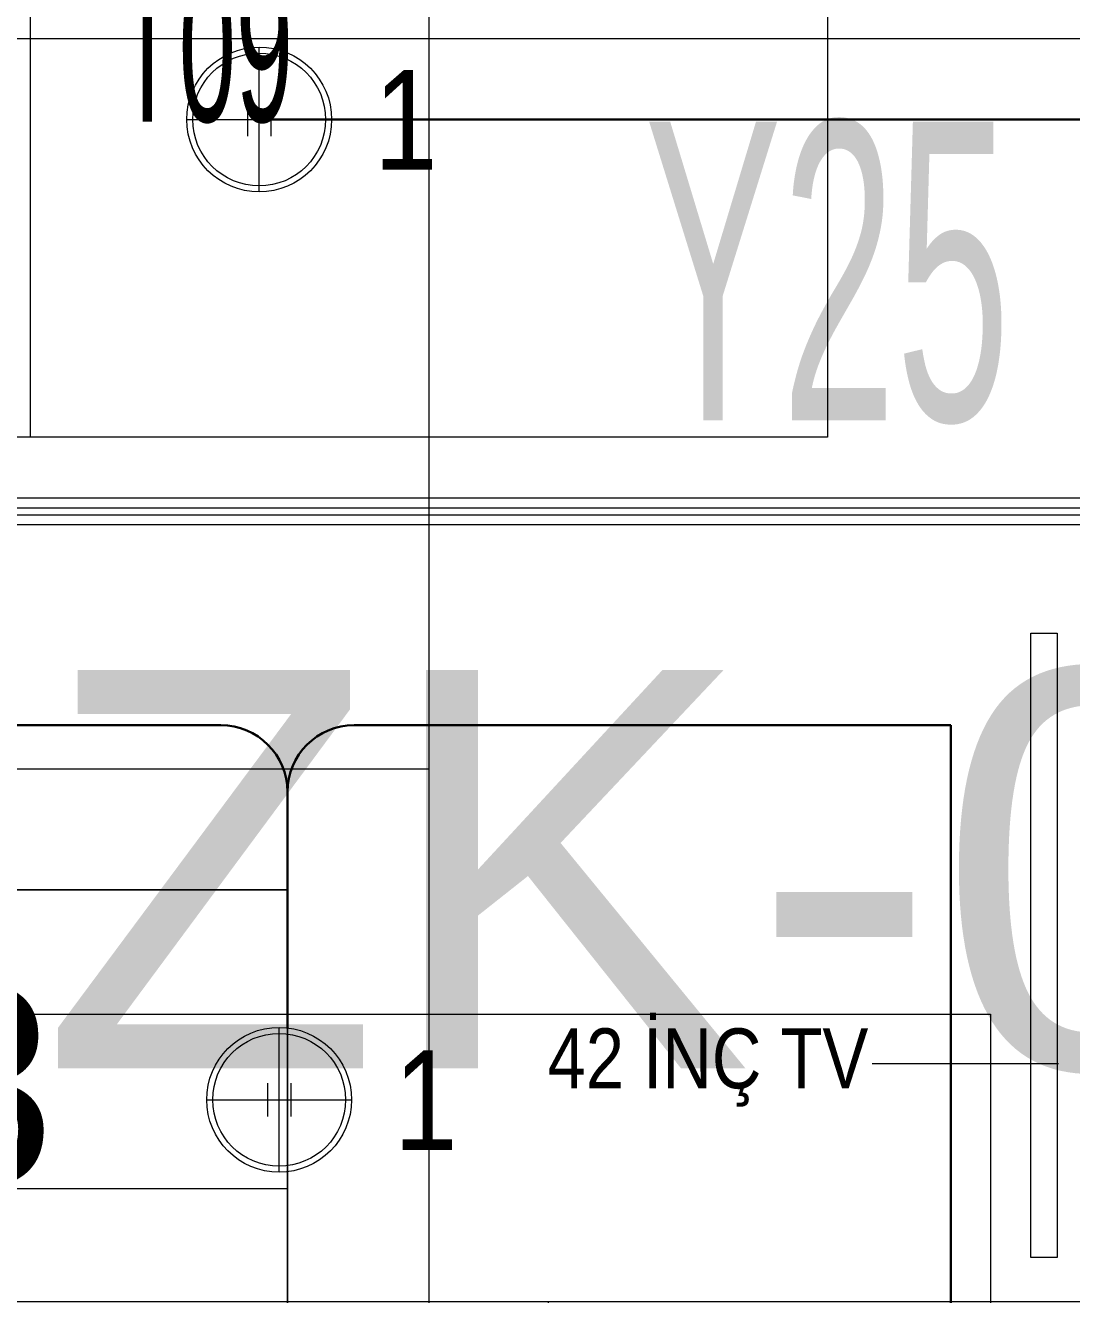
# Model space of a CAD drawing. Extents: x -9058 to 11890, y 0 to 7444.
# Drawn here: x 3695.6 to 3853.1, y 2975.9 to 3167 of the extents above; entities that cross this region are included whole.
import ezdxf
from ezdxf.enums import TextEntityAlignment as Align

# ---------------------------------------------------------------- set-up
doc = ezdxf.new("R2010")
doc.units = 0
doc.header["$LTSCALE"] = 10
doc.header["$MEASUREMENT"] = 0
doc.layers.get('0').update_dxf_attribs({"color": 9, "lineweight": 9})
for name, color, linetype, lineweight in [('05', 9, 'Continuous', 9), ('06D', 9, 'Continuous', 9), ('15', 9, 'Continuous', 9), ('21_mahal200', 9, 'Continuous', 9), ('21_mahal200 @ 10 (1)', 9, 'Continuous', 9), ('21_mahal200 @ 10 (2)', 9, 'Continuous', 9), ('21_mahal200 @ 20', 9, 'Continuous', 9), ('31', 9, 'Continuous', 9), ('40A', 9, 'Continuous', 9), ('E-KABLO', 7, 'Continuous', 30)]:
    doc.layers.add(name, color=color, linetype=linetype, lineweight=lineweight)
doc.styles.add('Arial', font='arial.ttf', dxfattribs={"height": 2.5})
doc.styles.add('MuuM_TEXT-STANDART', font='ARIALN.TTF')

# ---------------------------------------------------------------- blocks, each defined once
blk = doc.blocks.new('p-mobilya-porschee')
blk.add_lwpolyline([(-45, 95), (-45, 140), (0, 140), (0, 0), (-200, 0), (-200, 95)], close=True)
for points in [[(0, 0), (0, 140), (-45, 140), (-45, 95)], [(0, 95), (-200, 95), (-200, 0), (0, 0)]]:
    blk.add_lwpolyline(points)
blk = doc.blocks.new('0a_roomno2')
blk.add_lwpolyline([(30, -16), (0, -16), (0, 0), (30, 0)], close=True)
for points in [[(0, 0), (30, 0)], [(0, -5), (30, -5)], [(12, -5), (12, -16)], [(18, -5), (18, -16)], [(24, -5), (24, -16)], [(12, -10.5), (0, -10.5)]]:
    blk.add_lwpolyline(points)
at = {"layer": '40A'}
blk.add_lwpolyline([(0, 0), (30, 0)], dxfattribs=at)
at = {"style": 'Arial'}
blk.add_attdef('ODANO', (0, 1.505), '', height=3, dxfattribs=at)
blk.add_attdef('MEKANADI', text='', height=3, dxfattribs=at).set_placement((0.525, -4.75), align=Align.BOTTOM_LEFT)
at = {"style": 'MuuM_TEXT-STANDART', "width": 0.6}
for tag, p in [('YER01', (15, -7)), ('TAVAN01', (20.625, -7)), ('DUVAR01', (26.25, -7)), ('YER02', (15, -10.375)), ('TAVAN02', (20.625, -10.375)), ('DUVAR02', (26.25, -10.375)), ('YER03', (15, -13.75)), ('TAVAN03', (20.625, -13.75)), ('DUVAR03', (26.25, -13.75))]:
    blk.add_attdef(tag, text='', height=2.25, dxfattribs=at).set_placement(p, align=Align.MIDDLE_CENTER)
at = {"style": 'MuuM_TEXT-STANDART'}
blk.add_attdef('M2', text='', height=2.25, dxfattribs=at).set_placement((1.3231, -7.8046), align=Align.MIDDLE_LEFT)
at = {"style": 'MuuM_TEXT-STANDART', "width": 0.6}
blk.add_attdef('TEMIZTAVANYUKSEKLIGI', text='', height=2.25, dxfattribs=at).set_placement((2.7, -13.1619), align=Align.MIDDLE_LEFT)
blk = doc.blocks.new('*U630')
at = {"layer": '21_mahal200 @ 20', "xscale": 20, "yscale": 20, "zscale": 20}
blk.add_blockref('0a_roomno2', (3240.86, 3018.12), dxfattribs=at)
blk = doc.blocks.new('*U642')
at = {"layer": '21_mahal200 @ 10 (1)'}
ref = blk.add_blockref('0a_roomno2', (3516.33, 3265), dxfattribs=dict(at, xscale=10, yscale=10, zscale=10))
ref.add_attrib('TAVAN02', 'T09', dxfattribs={"layer": '0', "height": 22.5, "style": 'MuuM_TEXT-STANDART', "width": 0.6}).set_placement((3722.58, 3163.75), align=Align.MIDDLE_CENTER)
at = {"layer": '21_mahal200 @ 10 (2)'}
ref = blk.add_blockref('0a_roomno2', (3516.33, 3265), dxfattribs=dict(at, xscale=10, yscale=10, zscale=10))
ref.add_attrib('TAVAN02', 'T09', dxfattribs={"layer": '0', "height": 22.5, "style": 'MuuM_TEXT-STANDART', "width": 0.6}).set_placement((3722.58, 3163.75), align=Align.MIDDLE_CENTER)
at = {"layer": '21_mahal200 @ 20'}
ref = blk.add_blockref('0a_roomno2', (3516.33, 3265), dxfattribs=dict(at, xscale=20, yscale=20, zscale=20))
ref.add_attrib('YER01', 'Y25', dxfattribs={"layer": '0', "height": 45, "style": 'MuuM_TEXT-STANDART', "width": 0.6}).set_placement((3816.33, 3130), align=Align.MIDDLE_CENTER)
blk = doc.blocks.new('*U643')
at = {"layer": '21_mahal200 @ 10 (1)'}
ref = blk.add_blockref('0a_roomno2', (3474.33, 2974.84), dxfattribs=dict(at, xscale=10, yscale=10, zscale=10))
ref.add_attrib('ODANO', ' PRS-ZK-03', (3474.33, 2992.39), dxfattribs={"layer": '0', "height": 30, "style": 'Arial'})
at = {"layer": '21_mahal200 @ 10 (2)'}
ref = blk.add_blockref('0a_roomno2', (3474.33, 2974.84), dxfattribs=dict(at, xscale=10, yscale=10, zscale=10))
ref.add_attrib('ODANO', ' PRS-ZK-03', (3474.33, 2992.39), dxfattribs={"layer": '0', "height": 30, "style": 'Arial'})
at = {"layer": '21_mahal200 @ 20'}
ref = blk.add_blockref('0a_roomno2', (3474.33, 2974.84), dxfattribs=dict(at, xscale=20, yscale=20, zscale=20))
ref.add_attrib('ODANO', ' PRS-ZK-03', (3474.33, 3009.94), dxfattribs={"layer": '0', "height": 60, "style": 'Arial'})
blk = doc.blocks.new('0_downlight')
for p, q in [((0, -10.9), (0, 10.9)), ((-1.75, 2.5), (-1.75, -2.5)), ((1.75, 2.5), (1.75, -2.5)), ((-10.9, 0), (10.9, 0)), ((-1.75, 0), (1.75, 0))]:
    blk.add_line(p, q)
for radius in [10.9, 10]:
    blk.add_circle((0, 0), radius)

msp = doc.modelspace()

# ---------------------------------------------------------------- linework, layer by layer
msp.add_lwpolyline([(3823.06, 3010.69), (3851.13, 3010.69)])
at = {"layer": '05', "color": 1}
msp.add_lwpolyline([(3846.94, 2981.48), (3846.94, 3075.48), (3850.94, 3075.48), (3850.94, 2981.48), (3846.94, 2981.48)], dxfattribs=at)
at = {"layer": '06D'}
for p, q in [((3898.09, 3095.8), (3409.06, 3095.8)), ((3898.09, 3091.8), (3409.06, 3091.8))]:
    msp.add_line(p, q, dxfattribs=at)
at = {"layer": '15'}
for p, q in [((3901.09, 3094.3), (3407.55, 3094.3)), ((3407.55, 3093.3), (3901.09, 3093.3))]:
    msp.add_line(p, q, dxfattribs=at)
at = {"layer": 'E-KABLO', "color": 6}
for p, q in [((3730.81, 3152.81), (3855.25, 3152.81)), ((3725.02, 3061.62), (3494.77, 3061.62)), ((3834.92, 3061.62), (3745.1, 3061.62)), ((3834.92, 2952.02), (3834.92, 3061.62)), ((3735.06, 3016.04), (3735.06, 3051.58))]:
    msp.add_line(p, q, dxfattribs=at)
for centre, start, end in [((3725.02, 3051.58), 0, 90), ((3745.1, 3051.58), 90, 180)]:
    msp.add_arc(centre, 10.04, start, end, dxfattribs=at)

# ---------------------------------------------------------------- block references
at = {"layer": '05'}
msp.add_blockref('p-mobilya-porschee', (3735.06, 2896.8), dxfattribs=at)
at = {"layer": '21_mahal200', "color": 6}
for name in ['*U642', '*U630', '*U643']:
    msp.add_blockref(name, (0, 0), dxfattribs=at)
at = {"layer": '31'}
ref = msp.add_blockref('0_downlight', (3730.81, 3152.81), dxfattribs=at)
ref.add_attrib('AYDINLATMA', '1', (3748.1, 3145.24), dxfattribs={"layer": '0', "height": 15, "style": 'MuuM_TEXT-STANDART'})
ref = msp.add_blockref('0_downlight', (3733.81, 3005.21), dxfattribs=at)
ref.add_attrib('AYDINLATMA', '1', (3751.1, 2997.64), dxfattribs={"layer": '0', "height": 15, "style": 'MuuM_TEXT-STANDART'})

# ---------------------------------------------------------------- texts
at = {"style": 'MuuM_TEXT-STANDART'}
msp.add_text('42 İNÇ TV', height=9.028, dxfattribs=at).set_placement((3774.22, 3006.93))

doc.saveas('drawing.dxf')
